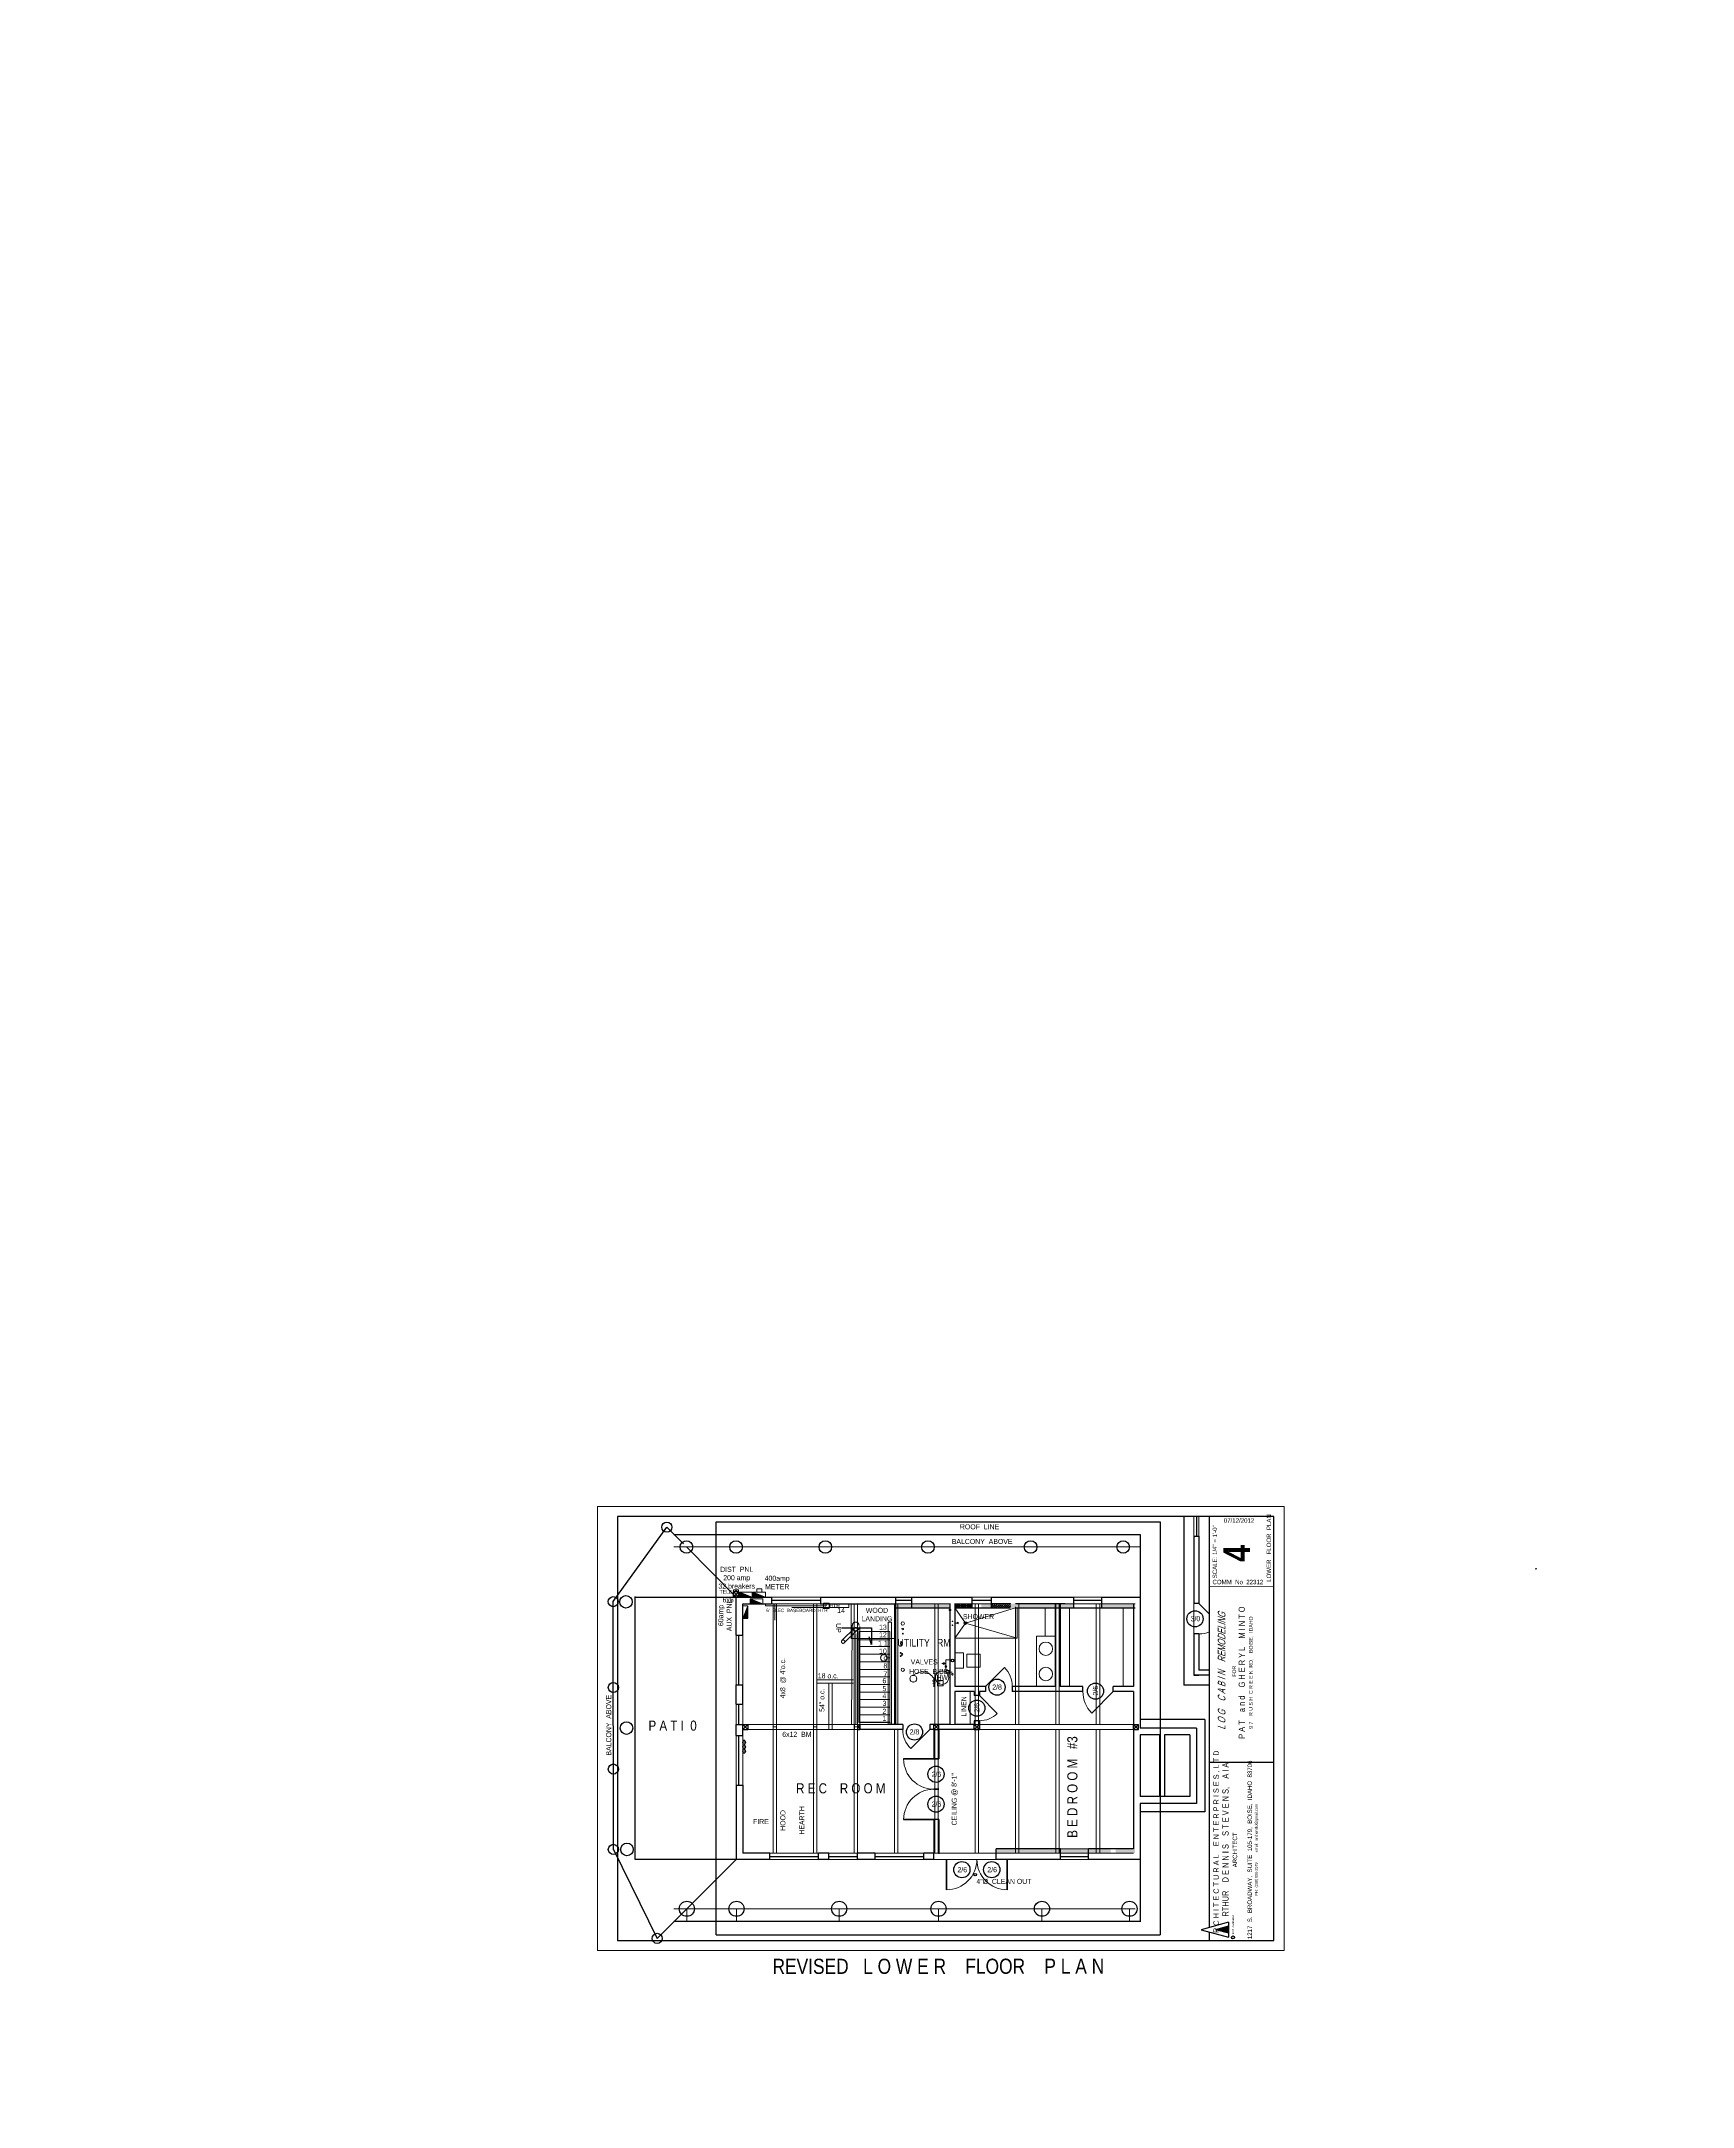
# Paper-space layout '8.5x11' of a CAD drawing. Header units: inches. Extents: x 0 to 8.2, y 0 to 10.2.
# The model-space entities are those that its viewports show. They can reach past a viewport. Long polylines and large blocks are cut down to what shows.
import ezdxf

# ---------------------------------------------------------------- set-up
doc = ezdxf.new("R2010")
doc.units = ezdxf.units.IN
doc.header["$MEASUREMENT"] = 0
for name, pattern in [('DASHDOT2', [0.5, 0.25, -0.125, 0, -0.125]), ('DOT', [0.25, 0, -0.25]), ('HIDDEN', [0.375, 0.25, -0.125])]:
    doc.linetypes.add(name, pattern=pattern)
for name, color, linetype, lineweight in [('CABINETS', 2, 'HIDDEN', 20), ('CONCRETE', 7, 'Continuous', 25), ('DOORS', 7, 'Continuous', 60), ('DRIVEWAY', 7, 'DOT', 30), ('ELEC SYMBOLS', 7, 'Continuous', 20), ('FLOOR BEAMS', 3, 'Continuous', 30), ('FLOOR JOIST', 7, 'Continuous', 20), ('FOUNDATION', 7, 'Continuous', 30), ('GRID', 1, 'Continuous', 9), ('HVAC', 1, 'Continuous', 20), ('PLUMBING', 5, 'Continuous', 20), ('ROOF', 7, 'HIDDEN', 30), ('STAIRS', 7, 'Continuous', 20), ('WALL FRAMING', 7, 'Continuous', 30), ('WALLS', 7, 'Continuous', 30), ('WINDOWS', 5, 'Continuous', 30)]:
    doc.layers.add(name, color=color, linetype=linetype, lineweight=lineweight)
for name, color, linetype in [('LLPLUMBING', 102, 'Continuous'), ('SETBACK', 1, 'DASHDOT2'), ('TEXT', 7, 'Continuous'), ('TEXT80', 15, 'Continuous'), ('TITLE BLOCK', 7, 'Continuous'), ('TITLE_BLOCK', 250, 'Continuous')]:
    doc.layers.add(name, color=color, linetype=linetype)
doc.layers.get('GRID').off()
doc.styles.add('ARCH ENT', font='technical.ttf', dxfattribs={"height": 2})
doc.styles.add('ARCHENT', font='technical.ttf', dxfattribs={"height": 6})
doc.styles.add('EXIST', font='romans.shx', dxfattribs={"width": 0.75, "oblique": 20, "height": 12})
pattern_1 = [(0, (0, 0), (1.25, 1.25), [1.25, -1.25]), (90, (1.25, 0), (-1.25, 1.25), [1.25, -1.25])]

# ---------------------------------------------------------------- blocks, each defined once
blk = doc.blocks.new('A$C4B672F97')
at = {"layer": 'STAIRS', "color": 7, "linetype": 'HIDDEN', "lineweight": 9, "ltscale": 15}
for p, q in [((-3.1, 2.5), (-18, -12.3)), ((-0.3, -0.3), (-15.2, -15.2))]:
    blk.add_line(p, q, dxfattribs=at)
at = {"layer": 'STAIRS', "linetype": 'DASHDOT2', "lineweight": 9, "ltscale": 150}
for centre in [(-1.7, 1.1), (-16.6, -13.7)]:
    blk.add_circle(centre, 2, dxfattribs=at)
at = {"layer": 'STAIRS', "color": 7, "linetype": 'HIDDEN', "lineweight": 9, "ltscale": 15}
for centre, start, end in [((-1.7, 5.6), 0, 180), ((-1.7, 3.1), 180, 0)]:
    blk.add_arc(centre, 4, start, end, dxfattribs=at)

msp = doc.modelspace()

# ---------------------------------------------------------------- hatches: boundary and pattern name
at = {"layer": 'ELEC SYMBOLS', "linetype": 'Continuous', "lineweight": 20, "ltscale": 20}
for points in [[(-74.2, 783.3), (-74.2, 777.4), (-59.2, 777.4)], [(-70.3, 752), (-64.4, 752), (-64.4, 767)], [(-46.8, 769.4), (-61.8, 775.3), (-61.8, 769.4)], [(-58.4, 783.3), (-58.4, 777.4), (-43.4, 777.4)]]:
    msp.add_hatch(color=6, dxfattribs=at).paths.add_polyline_path(points)
at = {"layer": 'TITLE_BLOCK', "linetype": 'Continuous', "ltscale": 0.5}
msp.add_hatch(color=1, dxfattribs=at).paths.add_polyline_path([(506.9, 386.1), (491.3, 381.8), (506.9, 377.6)])
at = {"layer": 'WALLS', "linetype": 'Continuous', "lineweight": 20, "ltscale": 20}
h = msp.add_hatch(dxfattribs=at)
h.set_pattern_fill('ZIGZAG', color=46, scale=10, style=0)
h.set_pattern_definition([(0, (0, -0.5), (1.25, 1.25), [1.25, -1.25]), (90, (1.25, -0.5), (-1.25, 1.25), [1.25, -1.25])])
h.paths.add_polyline_path([(157.7, 769.4), (113.7, 769.4), (113.7, 764.4), (157.7, 764.4)])
h.paths.add_polyline_path([(113.7, 769.4), (111.2, 769.4), (111.2, 764.4), (113.7, 764.4)])
h.paths.add_polyline_path([(161.7, 769.4), (157.7, 769.4), (157.7, 764.4), (161.7, 764.4)])
h.paths.add_polyline_path([(164.2, 769.4), (161.7, 769.4), (161.7, 764.4), (164.2, 764.4)])
h.paths.add_polyline_path([(175.7, 769.4), (164.2, 769.4), (164.2, 764.4), (175.7, 764.4)])
h.paths.add_polyline_path([(257.7, 769.4), (253.7, 769.4), (253.7, 764.4), (257.7, 764.4)])
h.paths.add_polyline_path([(301.7, 769.4), (257.7, 769.4), (257.7, 764.4), (301.7, 764.4)])
h.paths.add_polyline_path([(305.7, 769.4), (301.7, 769.4), (301.7, 764.4), (305.7, 764.4)])
h.paths.add_polyline_path([(322.7, 769.4), (305.7, 769.4), (305.7, 764.4), (322.7, 764.4)])
h = msp.add_hatch(dxfattribs=at)
h.set_pattern_fill('ZIGZAG', color=46, scale=10, style=0)
h.set_pattern_definition([(0, (-42.7396, -0.0141), (1.25, 1.25), [1.25, -1.25]), (90, (-41.4896, -0.0141), (-1.25, 1.25), [1.25, -1.25])])
h.paths.add_polyline_path([(201.9, 764.9), (201.9, 769.9), (181.9, 769.9), (181.9, 764.9)])
h = msp.add_hatch(dxfattribs=at)
h.set_pattern_fill('ZIGZAG', color=46, scale=10, style=0)
h.set_pattern_definition([(0, (-42.7396, -0.5141), (1.25, 1.25), [1.25, -1.25]), (90, (-41.4896, -0.5141), (-1.25, 1.25), [1.25, -1.25])])
h.paths.add_polyline_path([(201.9, 764.4), (201.9, 769.4), (181.9, 769.4), (181.9, 764.4)])
h = msp.add_hatch(dxfattribs=at)
h.set_pattern_fill('ZIGZAG', color=46, scale=10, style=0)
h.set_pattern_definition([(0, (102, -0.5), (1.25, 1.25), [1.25, -1.25]), (90, (103.25, -0.5), (-1.25, 1.25), [1.25, -1.25])])
h.paths.add_polyline_path([(259.7, 769.4), (215.7, 769.4), (215.7, 764.4), (259.7, 764.4)])
h.paths.add_polyline_path([(215.7, 769.4), (213.2, 769.4), (213.2, 764.4), (215.7, 764.4)])
h.paths.add_polyline_path([(263.7, 769.4), (259.7, 769.4), (259.7, 764.4), (263.7, 764.4)])
h.paths.add_polyline_path([(266.2, 769.4), (263.7, 769.4), (263.7, 764.4), (266.2, 764.4)])
h.paths.add_polyline_path([(277.7, 769.4), (266.2, 769.4), (266.2, 764.4), (277.7, 764.4)])
h.paths.add_polyline_path([(359.7, 769.4), (355.7, 769.4), (355.7, 764.4), (359.7, 764.4)])
h.paths.add_polyline_path([(395.7, 764.4), (395.7, 769.4), (359.7, 769.4), (359.7, 764.4)])
h = msp.add_hatch(dxfattribs=at)
h.set_pattern_fill('ZIGZAG', color=46, scale=10, style=0)
h.set_pattern_definition(pattern_1)
h.paths.add_polyline_path([(247.7, 769.9), (224.7, 769.9), (224.7, 764.9), (247.7, 764.9)])
h = msp.add_hatch(dxfattribs=at)
h.set_pattern_fill('ZIGZAG', color=46, scale=10, style=0)
h.set_pattern_definition(pattern_1)
h.paths.add_polyline_path([(253.7, 477.9), (230.7, 477.9), (230.7, 472.9), (253.7, 472.9)])
h.paths.add_polyline_path([(257.7, 477.9), (253.7, 477.9), (253.7, 472.9), (257.7, 472.9)])
h.paths.add_polyline_path([(301.7, 477.9), (257.7, 477.9), (257.7, 472.9), (301.7, 472.9)])
h.paths.add_polyline_path([(305.7, 477.9), (301.7, 477.9), (301.7, 472.9), (305.7, 472.9)])
h.paths.add_polyline_path([(307.2, 477.9), (305.7, 477.9), (305.7, 472.9), (307.2, 472.9)])
h.paths.add_polyline_path([(340.2, 477.9), (307.2, 477.9), (307.2, 472.9), (340.2, 472.9)])
h.paths.add_polyline_path([(349.7, 477.9), (340.2, 477.9), (340.2, 472.9), (349.7, 472.9)])
h.paths.add_polyline_path([(353.7, 477.9), (349.7, 477.9), (349.7, 472.9), (353.7, 472.9)])
h.paths.add_polyline_path([(366.7, 477.9), (353.7, 477.9), (353.7, 472.9), (366.7, 472.9)])
h.paths.add_polyline_path([(395.7, 477.9), (372.7, 477.9), (372.7, 472.9), (395.7, 472.9)])

# ---------------------------------------------------------------- linework, layer by layer
at = {"layer": 'CABINETS', "color": 7, "linetype": 'Continuous', "lineweight": 20, "ltscale": 20}
for p, q in [((288.7, 731.4), (288.7, 764.4)), ((317.7, 670.9), (317.7, 764.4)), ((199.7, 625.9), (199.7, 664.9))]:
    msp.add_line(p, q, dxfattribs=at)
at = {"layer": 'CABINETS', "color": 7, "linetype": 'Continuous', "ltscale": 15}
msp.add_line((381.7, 764.4), (381.7, 670.9), dxfattribs=at)
at = {"layer": 'CONCRETE', "ltscale": 15}
for p, q in [((-198.3, 465.4), (-198.3, 777.9)), ((-198.3, 777.4), (-78.3, 777.4)), ((-78.3, 465.4), (-198.3, 465.4))]:
    msp.add_line(p, q, dxfattribs=at)
at = {"layer": 'DOORS', "ltscale": 15}
msp.add_line((471.7, 769.6), (484.2, 757.1), dxfattribs=at)
at = {"layer": 'DOORS', "linetype": 'Continuous', "ltscale": 15}
for p, q in [((156.7, 584.9), (120.7, 584.9)), ((156.7, 512.9), (120.7, 512.9)), ((171.7, 465.4), (171.7, 429.4)), ((243.7, 465.4), (243.7, 429.4))]:
    msp.add_line(p, q, dxfattribs=at)
at = {"layer": 'DOORS', "lineweight": 9, "ltscale": 15}
msp.add_arc((471.7, 769.6), 36, 270, 290.3616, dxfattribs=at)
at = {"layer": 'DOORS', "linetype": 'Continuous', "lineweight": 5, "ltscale": 15}
for centre, radius, start, end in [((217.8, 670.9), 32, 360, 45.0317), ((369.7, 664.9), 36, 180, 225), ((151.7, 619.9), 32, 180, 225.0317)]:
    msp.add_arc(centre, radius, start, end, dxfattribs=at)
at = {"layer": 'DOORS', "color": 7, "linetype": 'Continuous', "lineweight": 5, "ltscale": 15}
for centre, start, end in [((156.7, 584.9), 180, 270), ((156.7, 512.9), 90, 180), ((171.7, 465.4), 270, 0), ((243.7, 465.4), 180, 270)]:
    msp.add_arc(centre, 36, start, end, dxfattribs=at)
at = {"layer": 'DRIVEWAY', "color": 7, "linetype": 'Continuous', "lineweight": 9, "ltscale": 20}
msp.add_arc((210.7, 660.3), 30, 270, 315, dxfattribs=at)
at = {"layer": 'ELEC SYMBOLS', "color": 6, "linetype": 'Continuous', "lineweight": 20, "ltscale": 20}
for p, q in [((-81.4, 783.4), (-81.4, 785.9)), ((-81.4, 785.9), (-75.4, 785.9)), ((-75.4, 783.4), (-75.4, 785.9)), ((-53.9, 783.3), (-53.9, 787.2)), ((-53.9, 787.2), (-47.9, 787.2)), ((-47.9, 783.3), (-47.9, 787.2)), ((-74.2, 777.4), (-74.2, 783.3)), ((-74.2, 783.3), (-59.2, 783.3)), ((-74.2, 783.3), (-59.2, 777.4)), ((-70.3, 767), (-64.4, 767)), ((-64.4, 767), (-70.3, 752)), ((-64.4, 767), (-64.4, 752)), ((-61.8, 769.4), (-61.8, 775.3)), ((-61.8, 775.3), (-46.8, 775.3)), ((-61.8, 775.3), (-46.8, 769.4)), ((-61.8, 769.4), (-46.8, 769.4)), ((-59.2, 777.4), (-59.2, 783.3)), ((-58.4, 777.4), (-58.4, 783.3)), ((-58.4, 783.3), (-43.4, 783.3)), ((-58.4, 783.3), (-43.4, 777.4)), ((-46.8, 769.4), (-46.8, 775.3)), ((-43.4, 777.4), (-43.4, 783.3)), ((-70.3, 752), (-64.4, 752))]:
    msp.add_line(p, q, dxfattribs=at)
at = {"layer": 'ELEC SYMBOLS', "color": 6, "linetype": 'Continuous', "lineweight": 9, "ltscale": 150}
for p, q in [((93.8, 705), (92.6, 705)), ((97.2, 708.4), (97.2, 709.6)), ((97.2, 700.4), (97.2, 701.6)), ((103.7, 705), (100.6, 705))]:
    msp.add_line(p, q, dxfattribs=at)
at = {"layer": 'ELEC SYMBOLS', "color": 6, "linetype": 'Continuous', "lineweight": 20, "ltscale": 150}
for p, q in [((127.6, 680.3), (128.8, 680.3)), ((132.2, 683.7), (132.2, 684.9)), ((132.2, 675.7), (132.2, 676.9)), ((135.6, 680.3), (136.8, 680.3)), ((156.4, 680.9), (156.4, 670.7)), ((-70, 591.6), (-70, 607.2)), ((-68, 607.2), (-70, 607.2)), ((-68, 591.6), (-70, 591.6)), ((-68, 591.6), (-68, 607.2))]:
    msp.add_line(p, q, dxfattribs=at)
at = {"layer": 'ELEC SYMBOLS', "color": 6, "lineweight": 20, "ltscale": 15}
for centre, radius in [((-78.5, 784.7), 1), ((97.2, 705), 4), ((132.2, 680.3), 4)]:
    msp.add_circle(centre, radius, dxfattribs=at)
at = {"layer": 'ELEC SYMBOLS', "color": 6, "linetype": 'Continuous', "lineweight": 20, "ltscale": 150}
for centre in [(-69, 604.3), (-69, 599.4), (-69, 594.3)]:
    msp.add_circle(centre, 2, dxfattribs=at)
at = {"layer": 'ELEC SYMBOLS', "color": 6, "linetype": 'Continuous', "lineweight": 9, "ltscale": 20}
msp.add_spline([(132.3, 684.8), (143, 688.6), (151.3, 686), (156.4, 680.8)], degree=3, dxfattribs=at)
at = {"layer": 'FLOOR BEAMS', "color": 7, "linetype": 'HIDDEN', "lineweight": 20, "ltscale": 20}
for p, q in [((-34.3, 625.9), (-34.3, 769.9)), ((-30.3, 625.9), (-30.3, 769.9)), ((13.7, 625.9), (13.7, 769.9)), ((17.7, 625.9), (17.7, 769.9)), ((109.7, 625.9), (109.7, 769.9)), ((113.7, 625.9), (113.7, 769.9)), ((157.7, 625.9), (157.7, 769.9)), ((161.7, 625.9), (161.7, 769.9)), ((205.7, 625.9), (205.7, 769.9)), ((209.7, 625.9), (209.7, 769.9)), ((253.7, 625.9), (253.7, 765.7)), ((257.7, 625.9), (257.7, 769.9)), ((301.7, 625.9), (301.7, 769.9)), ((305.7, 625.9), (305.7, 769.9)), ((306.7, 670.9), (306.7, 769.9)), ((349.7, 625.9), (349.7, 769.9)), ((353.7, 625.9), (353.7, 769.9)), ((60.8, 678.9), (17.7, 678.9)), ((60.8, 674.9), (17.7, 674.9)), ((31.7, 619.9), (31.7, 674.9)), ((35.7, 619.9), (35.7, 674.9)), ((65.7, 625.9), (-70.3, 625.9)), ((65.7, 619.9), (-70.3, 619.9)), ((-34.3, 472.9), (-34.3, 619.9)), ((-30.3, 472.9), (-30.3, 619.9)), ((13.7, 472.9), (13.7, 619.9)), ((17.7, 472.9), (17.7, 619.9)), ((61.7, 472.9), (61.7, 619.9)), ((65.7, 472.9), (65.7, 625.9)), ((109.7, 472.9), (109.7, 619.9)), ((113.7, 472.9), (113.7, 619.9)), ((156.7, 625.9), (393.7, 625.9)), ((156.7, 619.9), (399.7, 619.9)), ((157.7, 472.9), (157.7, 619.9)), ((161.7, 472.9), (161.7, 619.9)), ((205.7, 472.9), (205.7, 619.9)), ((209.7, 472.9), (209.7, 619.9)), ((253.7, 472.9), (253.7, 619.3)), ((257.7, 472.9), (257.7, 619.9)), ((301.7, 472.9), (301.7, 619.9)), ((305.7, 472.9), (305.7, 619.9)), ((349.7, 472.9), (349.7, 619.9)), ((353.7, 472.9), (353.7, 619.9)), ((-70.3, 472.9), (-67.8, 472.9))]:
    msp.add_line(p, q, dxfattribs=at)
at = {"layer": 'FLOOR BEAMS', "color": 7, "linetype": 'Continuous', "lineweight": 5, "ltscale": 20}
for p, q in [((-70.3, 619.9), (-64.3, 625.9)), ((-70.3, 625.9), (-64.3, 619.9))]:
    msp.add_line(p, q, dxfattribs=at)
at = {"layer": 'FLOOR BEAMS', "color": 7, "linetype": 'HIDDEN', "lineweight": 30, "ltscale": 20}
msp.add_line((-64.3, 625.9), (-64.3, 619.9), dxfattribs=at)
at = {"layer": 'FLOOR JOIST', "color": 7, "linetype": 'Continuous', "lineweight": 9, "ltscale": 20}
for p, q in [((-34.3, 619.9), (-34.3, 625.9)), ((-34.3, 622.9), (-30.3, 622.9)), ((-30.3, 619.9), (-30.3, 625.9)), ((13.7, 619.9), (13.7, 625.9)), ((13.7, 622.9), (17.7, 622.9)), ((17.7, 619.9), (17.7, 625.9)), ((61.7, 622.9), (65.7, 622.9))]:
    msp.add_line(p, q, dxfattribs=at)
at = {"layer": 'FLOOR JOIST', "ltscale": 15}
msp.add_line((106, 625.9), (68.8, 625.9), dxfattribs=at)
at = {"layer": 'FOUNDATION', "color": 7, "linetype": 'Continuous', "lineweight": 9, "ltscale": 20}
for p, q in [((-32.3, 749.9), (-32.3, 769.9)), ((-12.3, 764.9), (55.7, 764.9)), ((55.7, 764.9), (55.7, 769.9))]:
    msp.add_line(p, q, dxfattribs=at)
at = {"layer": 'FOUNDATION', "color": 8, "ltscale": 15}
for p, q in [((468.7, 621.6), (401.7, 621.6)), ((468.7, 621.6), (468.7, 532.1)), ((460.7, 613.6), (430.7, 613.6)), ((460.7, 613.6), (460.7, 540.1)), ((460.7, 540.1), (401.7, 540.1)), ((468.7, 532.1), (401.7, 532.1))]:
    msp.add_line(p, q, dxfattribs=at)
at = {"layer": 'HVAC', "lineweight": 20, "ltscale": 15}
for p, q in [((-43.3, 769.9), (-43.3, 766.9)), ((-43.3, 766.9), (28.7, 766.9)), ((25.4, 770), (25.4, 763.8)), ((32.1, 770), (25.4, 770)), ((25.4, 763.8), (32.1, 763.8)), ((28.7, 769.9), (28.7, 766.9)), ((32.1, 763.8), (32.1, 770)), ((160.8, 678.1), (160.8, 671.8)), ((167.5, 678.1), (160.8, 678.1)), ((160.8, 671.8), (167.5, 671.8)), ((167.5, 671.8), (167.5, 678.1))]:
    msp.add_line(p, q, dxfattribs=at)
at = {"layer": 'LLPLUMBING', "color": 3, "linetype": 'Continuous', "lineweight": 9, "ltscale": 20}
for p, q in [((194.1, 746.4), (181.7, 764.4)), ((194.1, 746.4), (253.7, 764.4)), ((181.7, 728.4), (194.1, 746.4)), ((194.1, 746.4), (255.7, 728.4))]:
    msp.add_line(p, q, dxfattribs=at)
at = {"layer": 'LLPLUMBING', "color": 3, "linetype": 'Continuous', "lineweight": 20, "ltscale": 20}
for p, q in [((255.7, 728.4), (255.7, 764.4)), ((278.7, 730.9), (300.7, 730.9)), ((278.7, 670.9), (278.7, 730.9))]:
    msp.add_line(p, q, dxfattribs=at)
at = {"layer": 'LLPLUMBING', "lineweight": 20, "ltscale": 15}
msp.add_line((181.7, 728.4), (255.7, 728.4), dxfattribs=at)
at = {"layer": 'PLUMBING', "color": 3, "linetype": 'Continuous', "lineweight": 20, "ltscale": 20}
for p, q in [((183.7, 746.4), (181.7, 746.4)), ((185.5, 747.4), (183.7, 746.4)), ((185.5, 745.4), (183.7, 746.4)), ((185.5, 747.4), (185.5, 745.4)), ((166.1, 698.2), (167.5, 698.2)), ((169.2, 699), (167.8, 697.6)), ((169.2, 697.6), (167.8, 699)), ((169.5, 698.2), (170.9, 698.2)), ((171.6, 694), (170.2, 695.4)), ((171.6, 695.3), (170.2, 694)), ((170.9, 702.9), (170.9, 698.1)), ((170.9, 702.9), (175.7, 702.9)), ((170.9, 698.2), (170.9, 695.6)), ((170.9, 693.7), (170.9, 689.9)), ((170.9, 693.7), (170.9, 693.4)), ((170.9, 689.9), (175.7, 689.9)), ((178.3, 688.2), (173.5, 688.2)), ((174.3, 685.8), (174.3, 690.6))]:
    msp.add_line(p, q, dxfattribs=at)
at = {"layer": 'PLUMBING', "color": 3, "linetype": 'Continuous', "lineweight": 20, "ltscale": 15}
for p, q in [((191.7, 710.9), (181.7, 710.9)), ((191.7, 692.9), (181.7, 692.9)), ((191.7, 710.9), (191.7, 692.9)), ((195.7, 694.2), (195.7, 709.6)), ((195.7, 709.6), (211.7, 709.6)), ((195.7, 694.2), (211.7, 694.2)), ((211.7, 694.2), (211.7, 709.6))]:
    msp.add_line(p, q, dxfattribs=at)
at = {"layer": 'PLUMBING', "color": 128, "linetype": 'HIDDEN', "lineweight": 20, "ltscale": 25}
for centre, radius in [((175.8, 762.1), 1), ((175.8, 759.4), 0.375), ((175.8, 724.9), 0.375)]:
    msp.add_circle(centre, radius, dxfattribs=at)
at = {"layer": 'PLUMBING', "color": 3, "lineweight": 20, "ltscale": 15}
for centre, radius in [((119.7, 745.9), 2), ((119.7, 739.4), 1), ((117.8, 722.4), 1), ((117.8, 724.2), 0.5), ((117.8, 720.5), 0.5), ((119.7, 733.8), 0.5), ((117.2, 710.9), 0.5), ((117.2, 707.2), 0.5), ((119.7, 690.9), 2), ((118.8, 709.1), 1), ((168.5, 698.3), 1), ((170.9, 694.7), 1), ((178.6, 685.5), 1)]:
    msp.add_circle(centre, radius, dxfattribs=at)
at = {"layer": 'PLUMBING', "color": 3, "linetype": 'HIDDEN', "lineweight": 20, "ltscale": 25}
for centre in [(178.6, 748.5), (178.6, 743.8)]:
    msp.add_circle(centre, 0.375, dxfattribs=at)
at = {"layer": 'PLUMBING', "color": 3, "linetype": 'Continuous', "lineweight": 30, "ltscale": 15}
for centre in [(194.1, 746.4), (178.7, 701.9), (205.7, 447.4)]:
    msp.add_circle(centre, 1.5, dxfattribs=at)
at = {"layer": 'PLUMBING', "color": 3, "linetype": 'Continuous', "lineweight": 20, "ltscale": 15}
for centre in [(289.7, 715.9), (166.4, 681.6), (289.7, 685.9)]:
    msp.add_circle(centre, 8, dxfattribs=at)
at = {"layer": 'ROOF', "linetype": 'HIDDEN', "ltscale": 50}
for p, q in [((-102.3, 375.9), (-102.3, 866.9)), ((-102.3, 866.9), (425.7, 866.9)), ((425.7, 866.9), (425.7, 375.9)), ((-102.3, 375.9), (425.7, 375.9))]:
    msp.add_line(p, q, dxfattribs=at)
at = {"layer": 'ROOF', "ltscale": 50}
for p in [(453.7, 873), (484.2, 672.6)]:
    msp.add_line(p, (453.7, 672.6), dxfattribs=at)
at = {"layer": 'ROOF', "color": 8, "ltscale": 50}
for p, q in [((478.7, 631.6), (401.7, 631.6)), ((478.7, 522.1), (401.7, 522.1))]:
    msp.add_line(p, q, dxfattribs=at)
at = {"layer": 'ROOF', "color": 8, "linetype": 'HIDDEN', "ltscale": 50}
msp.add_line((478.7, 631.6), (478.7, 522.1), dxfattribs=at)
at = {"layer": 'SETBACK'}
msp.add_line((873.3, 811), (871.3, 810.5), dxfattribs=at)
at = {"layer": 'STAIRS', "linetype": 'Continuous', "lineweight": 20, "ltscale": 15}
for p, q in [((58.3, 769.9), (58.2, 727.9)), ((58.7, 625.9), (59.7, 743.6)), ((68.7, 625.9), (68.5, 742.3)), ((111.2, 727.9), (58.2, 727.9)), ((63.7, 625.9), (63.7, 733.9)), ((104.1, 726.4), (65.4, 726.4)), ((67.6, 628.4), (67.6, 736.4)), ((104.1, 628.4), (104.1, 736.4))]:
    msp.add_line(p, q, dxfattribs=at)
at = {"layer": 'STAIRS', "color": 7, "linetype": 'Continuous', "lineweight": 9, "ltscale": 20}
msp.add_line((102.3, 747.6), (106.3, 747.6), dxfattribs=at)
at = {"layer": 'STAIRS', "lineweight": 20, "ltscale": 15}
for p, q in [((104.1, 736.4), (67.6, 736.4)), ((104.1, 718.4), (67.6, 718.4)), ((104.1, 709.4), (67.6, 709.4)), ((104.1, 700.4), (67.6, 700.4)), ((104.1, 691.4), (67.6, 691.4)), ((104.1, 682.4), (67.6, 682.4)), ((104.1, 673.4), (67.6, 673.4)), ((104.1, 664.4), (67.6, 664.4)), ((104.1, 655.4), (67.6, 655.4)), ((104.1, 646.4), (67.6, 646.4)), ((104.1, 637.4), (67.6, 637.4))]:
    msp.add_line(p, q, dxfattribs=at)
at = {"layer": 'STAIRS', "linetype": 'Continuous', "lineweight": 30, "ltscale": 15}
msp.add_line((104.1, 628.4), (104.1, 625.9), dxfattribs=at)
at = {"layer": 'TEXT', "linetype": 'Continuous', "ltscale": 15}
for p, q in [((47, 740.8), (82.6, 740.8)), ((82.6, 740.7), (82.6, 721)), ((82.6, 720.7), (79.7, 730.2))]:
    msp.add_line(p, q, dxfattribs=at)
for centre in [(467, 751.5), (231.7, 670.2), (348.7, 665.5), (207.7, 645.3), (133.6, 616.9), (159.2, 566.7), (159.2, 531.1), (189.9, 453.3), (225.4, 453.3)]:
    msp.add_circle(centre, 9.63, dxfattribs=at)
at = {"layer": 'TITLE BLOCK', "color": 7, "linetype": 'Continuous', "lineweight": 0, "ltscale": 0.5}
for p, q in [((572.8, 885), (-243.2, 885)), ((-243.2, 885), (-243.2, 357)), ((572.8, 885), (572.8, 357)), ((-243.2, 357), (572.8, 357))]:
    msp.add_line(p, q, dxfattribs=at)
at = {"layer": 'TITLE BLOCK', "color": 7, "linetype": 'Continuous', "lineweight": 30, "ltscale": 0.5}
for p, q in [((-219.2, 873), (-219.2, 369)), ((560.8, 873), (-219.2, 873)), ((484.2, 384.5), (484.2, 873)), ((560.8, 369), (560.8, 873)), ((484.8, 581), (560.8, 581)), ((-219.2, 369), (560.8, 369)), ((506.9, 390.7), (474.4, 381.8)), ((484.2, 369), (484.2, 379.2)), ((506.9, 386), (491.3, 381.8)), ((506.9, 386), (491.3, 381.8)), ((506.9, 377.6), (491.3, 381.8)), ((506.9, 377.6), (491.3, 381.8)), ((506.9, 390.7), (506.9, 373)), ((506.9, 390.6), (506.9, 373))]:
    msp.add_line(p, q, dxfattribs=at)
at = {"layer": 'TITLE BLOCK', "color": 7, "linetype": 'Continuous', "lineweight": 30, "ltscale": 0.0625}
msp.add_line((474.4, 381.8), (506.9, 373), dxfattribs=at)
at = {"layer": 'TITLE BLOCK', "color": 7, "linetype": 'Continuous', "lineweight": 30, "ltscale": 0.5, "const_width": 0.791}
msp.add_lwpolyline([(484.8, 790), (560.8, 790)], dxfattribs=at)
at = {"layer": 'TITLE BLOCK', "color": 7, "linetype": 'Continuous'}
msp.add_circle((512.1, 372.7), 1.75, dxfattribs=at)
at = {"layer": 'WALL FRAMING', "linetype": 'HIDDEN', "ltscale": 50}
for p, q in [((-224.4, 771.9), (-160.8, 860.4)), ((-141, 840.6), (-160.8, 860.4)), ((-152.3, 851.9), (401.7, 851.9)), ((401.7, 851.9), (401.7, 777.4)), ((-224.3, 476.9), (-224.4, 771.9)), ((-224.3, 477.4), (-172.1, 371.6)), ((401.7, 465), (401.7, 391.4)), ((-152.3, 391.4), (-172.1, 371.6)), ((401.7, 391.8), (-152.3, 391.8))]:
    msp.add_line(p, q, dxfattribs=at)
at = {"layer": 'WALL FRAMING', "lineweight": 9, "ltscale": 15}
for p, q in [((465.7, 873), (465.7, 849.7)), ((471.7, 873), (471.7, 849.7)), ((-36.3, 777.4), (21.7, 777.4)), ((-36.3, 769.4), (21.7, 769.4)), ((201.7, 777.4), (224.7, 777.4)), ((201.7, 769.4), (224.7, 769.4)), ((322.7, 777.4), (355.7, 777.4)), ((322.7, 769.4), (355.7, 769.4)), ((465.7, 769.6), (465.7, 733.6)), ((19.7, 472.9), (-38.3, 472.9)), ((65.7, 472.9), (31.7, 472.9)), ((144.7, 472.9), (86.7, 472.9)), ((230.7, 472.9), (156.7, 472.9)), ((307.2, 472.9), (230.7, 472.9)), ((340.2, 477.9), (307.2, 477.9)), ((340.2, 472.9), (307.2, 472.9)), ((393.7, 472.9), (340.2, 472.9)), ((19.7, 465.4), (-38.3, 465.4)), ((65.7, 465.4), (31.7, 465.4)), ((144.7, 465.4), (86.7, 465.4)), ((230.7, 465.4), (156.7, 465.4)), ((340.2, 465.4), (307.2, 465.4))]:
    msp.add_line(p, q, dxfattribs=at)
at = {"layer": 'WALL FRAMING', "color": 1, "linetype": 'Continuous', "lineweight": 9, "ltscale": 15}
for p, q in [((401.7, 836.9), (-152.3, 836.9)), ((395.7, 406.8), (-152.3, 406.8))]:
    msp.add_line(p, q, dxfattribs=at)
at = {"layer": 'WALL FRAMING', "linetype": 'HIDDEN', "lineweight": 9, "ltscale": 50}
msp.add_line((-78.3, 777.4), (-137.4, 836.9), dxfattribs=at)
at = {"layer": 'WALL FRAMING', "ltscale": 15}
for p, q in [((465.7, 849.7), (471.7, 849.7)), ((465.7, 849.7), (465.7, 769.6)), ((471.7, 849.7), (471.7, 769.7)), ((-81.4, 777.4), (-81.4, 783.4)), ((-75.4, 783.4), (-81.4, 783.4)), ((-81.4, 777.4), (-81.4, 783.4)), ((-75.4, 777.4), (-81.4, 777.4)), ((-78.3, 731.9), (-78.3, 777.4)), ((-78.3, 777.4), (-36.3, 777.4)), ((-75.4, 777.4), (-75.4, 783.4)), ((-70.3, 769.4), (-36.3, 769.4)), ((-70.3, 731.9), (-70.3, 769.4)), ((-36.3, 777.4), (-36.3, 769.9)), ((21.7, 777.4), (21.7, 769.9)), ((21.7, 777.4), (201.7, 777.4)), ((21.7, 769.4), (111.2, 769.4)), ((111.2, 777.5), (111.2, 770)), ((111.2, 769.9), (111.2, 731.4)), ((111.2, 764.4), (175.7, 764.4)), ((130.2, 777.5), (130.2, 765)), ((175.7, 769.9), (175.7, 625.9)), ((181.7, 769.9), (181.7, 670.9)), ((181.7, 764.4), (247.7, 764.4)), ((201.7, 777.4), (201.7, 764.9)), ((224.7, 777.4), (224.7, 764.9)), ((224.7, 777.4), (322.7, 777.4)), ((224.7, 769.9), (247.7, 769.9)), ((253.7, 769.9), (312.7, 769.9)), ((253.7, 764.4), (395.7, 764.4)), ((300.7, 769.9), (300.7, 670.9)), ((306.7, 769.9), (306.7, 670.9)), ((322.7, 777.4), (322.7, 764.9)), ((355.7, 777.4), (355.7, 764.9)), ((355.7, 777.4), (401.7, 777.4)), ((393.7, 769.9), (393.7, 670.9)), ((401.7, 777.4), (401.7, 621.6)), ((471.6, 769.7), (465.6, 769.6)), ((-78.3, 731.9), (-70.3, 731.9)), ((111.2, 731.4), (111.2, 625.9)), ((471.7, 733.7), (465.7, 733.6)), ((465.7, 733.6), (465.7, 684.6)), ((471.7, 733.7), (471.7, 690.6)), ((217.8, 670.9), (240.4, 693.5)), ((484.2, 690.6), (471.7, 690.6)), ((-78.3, 649.9), (-78.3, 672.9)), ((-78.3, 672.9), (-70.3, 672.9)), ((-70.3, 649.9), (-70.3, 672.9)), ((217.8, 670.9), (181.7, 670.9)), ((181.7, 664.9), (181.7, 625.9)), ((204.7, 664.9), (181.7, 664.9)), ((204.7, 664.9), (204.7, 660.3)), ((210.7, 664.9), (210.7, 660.3)), ((217.8, 664.9), (210.7, 664.9)), ((217.8, 670.9), (217.8, 664.9)), ((249.8, 670.9), (249.8, 664.9)), ((300.7, 670.9), (249.8, 670.9)), ((333.7, 664.9), (249.8, 664.9)), ((333.7, 670.9), (306.7, 670.9)), ((333.7, 664.9), (333.7, 670.9)), ((344.2, 639.4), (369.7, 664.9)), ((393.7, 670.9), (369.7, 670.9)), ((369.7, 664.9), (369.7, 670.9)), ((393.7, 664.9), (369.7, 664.9)), ((393.7, 664.9), (393.7, 477.9)), ((484.2, 684.6), (465.7, 684.6)), ((465.7, 684.6), (471.7, 684.6)), ((-78.3, 649.9), (-70.3, 649.9)), ((210.7, 660.3), (204.7, 660.3)), ((231.9, 639.1), (210.7, 660.3)), ((-78.3, 612.9), (-78.3, 625.9)), ((-78.3, 625.9), (-70.3, 625.9)), ((-70.3, 612.9), (-70.3, 625.9)), ((61.7, 625.9), (61.7, 619.9)), ((65.7, 625.9), (65.7, 619.9)), ((104.1, 628.4), (67.6, 628.4)), ((68.8, 625.9), (68.8, 619.9)), ((119.7, 619.9), (68.8, 619.9)), ((111.2, 625.9), (106, 625.9)), ((119.7, 625.9), (111.2, 625.9)), ((119.7, 625.9), (119.7, 619.9)), ((151.7, 619.9), (129.1, 597.3)), ((151.7, 625.9), (151.7, 619.9)), ((175.7, 625.9), (151.7, 625.9)), ((156.7, 619.9), (151.7, 619.9)), ((210.7, 619.9), (162.7, 619.9)), ((204.7, 625.9), (181.7, 625.9)), ((210.7, 630.3), (204.7, 630.3)), ((204.7, 630.3), (204.7, 625.9)), ((210.7, 630.3), (210.7, 620)), ((-78.3, 612.9), (-70.3, 612.9)), ((401.7, 613.6), (401.7, 540.1)), ((424.7, 613.6), (401.7, 613.6)), ((424.7, 613.6), (424.7, 540.1)), ((430.7, 613.6), (430.7, 540.1)), ((-78.3, 553.9), (-70.3, 553.9)), ((-70.3, 553.9), (-70.3, 472.9)), ((401.7, 532.1), (401.7, 465.4)), ((-38.3, 472.9), (-70.3, 472.9)), ((-38.3, 465.4), (-38.3, 472.9)), ((19.7, 465.4), (19.7, 472.9)), ((31.7, 472.9), (19.7, 472.9)), ((31.7, 465.4), (31.7, 472.9)), ((65.7, 465.4), (65.7, 472.9)), ((86.7, 472.9), (65.7, 472.9)), ((86.7, 465.4), (86.7, 472.9)), ((156.7, 472.9), (144.7, 472.9)), ((144.7, 465.4), (144.7, 472.9)), ((156.7, 465.4), (156.7, 472.9)), ((307.2, 477.9), (230.7, 477.9)), ((230.7, 465.4), (230.7, 477.9)), ((307.2, 465.4), (307.2, 477.9)), ((340.2, 465.4), (340.2, 477.9)), ((393.7, 477.9), (340.2, 477.9)), ((-38.3, 465.4), (-78.2, 465.4)), ((31.7, 465.4), (19.7, 465.4)), ((86.7, 465.4), (65.7, 465.4)), ((156.7, 465.4), (144.7, 465.4)), ((307.2, 465.4), (230.7, 465.4)), ((401.7, 465.4), (340.2, 465.4))]:
    msp.add_line(p, q, dxfattribs=at)
at = {"layer": 'WALL FRAMING', "lineweight": 20, "ltscale": 15}
for p, q in [((111.2, 769.4), (175.7, 769.4)), ((181.7, 769.4), (201.7, 769.4)), ((224.7, 769.4), (247.7, 769.4)), ((253.7, 769.4), (322.7, 769.4)), ((355.7, 769.4), (395.7, 769.4))]:
    msp.add_line(p, q, dxfattribs=at)
at = {"layer": 'WALL FRAMING', "color": 1, "linetype": 'HIDDEN', "lineweight": 30, "ltscale": 15}
for p, q in [((156.7, 619.9), (156.7, 625.9)), ((162.7, 619.9), (162.7, 625.9)), ((204.7, 619.9), (204.7, 625.9)), ((210.7, 619.9), (210.7, 625.9)), ((393.7, 619.9), (393.7, 625.9)), ((399.7, 619.9), (399.7, 625.9))]:
    msp.add_line(p, q, dxfattribs=at)
at = {"layer": 'WALL FRAMING', "color": 1, "linetype": 'HIDDEN', "lineweight": 9, "ltscale": 20}
for p, q in [((156.7, 625.9), (162.7, 619.9)), ((156.7, 619.9), (162.7, 625.9)), ((204.7, 625.9), (210.7, 619.9)), ((204.7, 619.9), (210.7, 625.9)), ((393.7, 625.9), (399.7, 619.9)), ((393.7, 619.9), (399.7, 625.9))]:
    msp.add_line(p, q, dxfattribs=at)
at = {"layer": 'WALL FRAMING', "color": 1, "linetype": 'HIDDEN', "lineweight": 30, "ltscale": 20}
for p, q in [((156.7, 625.9), (162.7, 625.9)), ((156.7, 619.9), (162.7, 619.9)), ((204.7, 625.9), (210.7, 625.9)), ((204.7, 619.9), (210.7, 619.9)), ((393.7, 625.9), (399.7, 625.9)), ((393.7, 619.9), (399.7, 619.9))]:
    msp.add_line(p, q, dxfattribs=at)
at = {"layer": 'WALL FRAMING', "linetype": 'Continuous', "ltscale": 15}
msp.add_line((-78.3, 553.9), (-78.2, 465.4), dxfattribs=at)
at = {"layer": 'WALL FRAMING', "color": 1, "linetype": 'Continuous', "lineweight": 9, "ltscale": 50}
msp.add_line((-78.3, 465.4), (-158.3, 385.4), dxfattribs=at)
at = {"layer": 'WALL FRAMING', "color": 1, "lineweight": 9, "ltscale": 15}
for p, q in [((-136.9, 406.8), (-136.9, 391.8)), ((-77.9, 406.8), (-77.9, 391.4)), ((44.1, 406.8), (44.1, 391.8)), ((162.1, 406.8), (162.1, 391.8)), ((285.1, 406.8), (285.1, 391.8)), ((389.1, 406.8), (389.1, 391.8))]:
    msp.add_line(p, q, dxfattribs=at)
at = {"layer": 'WALL FRAMING', "ltscale": 15}
for centre, radius in [((-160.8, 860.4), 6), ((-137.4, 836.9), 7.5), ((-78.4, 836.9), 7.5), ((27.6, 836.9), 7.5), ((149.6, 836.9), 7.5), ((271.6, 836.9), 7.5), ((381.6, 836.9), 7.5), ((-224.4, 771.9), 6), ((-209.3, 771.7), 7.5), ((-224.3, 669.9), 6), ((-208.7, 621.6), 7.5), ((-224.3, 572.9), 6), ((-224.3, 477.4), 6), ((-208.1, 477.3), 7.5), ((-136.9, 406.8), 9), ((-77.9, 406.8), 9), ((44.1, 406.8), 9), ((162.1, 406.8), 9), ((285.1, 406.8), 9), ((389.1, 406.8), 9), ((-172.1, 371.6), 6)]:
    msp.add_circle(centre, radius, dxfattribs=at)
at = {"layer": 'WALLS', "linetype": 'Continuous', "lineweight": 9, "ltscale": 15}
for p, q in [((-81.4, 783.4), (-75.4, 777.4)), ((-81.4, 777.4), (-75.4, 783.4)), ((111.2, 769.9), (111.2, 769.9)), ((-78.3, 649.9), (-78.3, 625.9)), ((-70.3, 649.9), (-70.3, 625.9))]:
    msp.add_line(p, q, dxfattribs=at)
at = {"layer": 'WALLS', "linetype": 'HIDDEN', "lineweight": 9, "ltscale": 20}
for p, q in [((61.7, 625.9), (61.7, 769.9)), ((65.7, 625.9), (65.7, 769.9)), ((102.3, 625.9), (102.3, 747.6)), ((106.3, 625.9), (106.3, 747.6))]:
    msp.add_line(p, q, dxfattribs=at)
at = {"layer": 'WALLS', "lineweight": 9, "ltscale": 15}
for p, q in [((-78.3, 731.9), (-78.3, 672.9)), ((-70.3, 731.9), (-70.3, 672.9)), ((65.7, 625.9), (68.8, 619.9)), ((68.8, 625.9), (65.7, 619.9)), ((-78.3, 612.9), (-78.3, 553.9)), ((-70.3, 612.9), (-70.3, 553.9))]:
    msp.add_line(p, q, dxfattribs=at)
at = {"layer": 'WALLS', "color": 7, "linetype": 'Continuous', "ltscale": 15}
msp.add_line((111.2, 734.9), (111.2, 734.9), dxfattribs=at)
at = {"layer": 'WALLS', "ltscale": 15}
for p, q in [((-70.3, 625.9), (-64.3, 625.9)), ((-70.3, 619.9), (-64.3, 619.9)), ((65.7, 625.9), (68.8, 625.9)), ((65.7, 619.9), (68.8, 619.9))]:
    msp.add_line(p, q, dxfattribs=at)
at = {"layer": 'WALLS', "linetype": 'Continuous', "ltscale": 15}
for p, q in [((156.7, 619.9), (156.7, 584.9)), ((162.7, 619.9), (162.7, 584.9)), ((156.7, 584.9), (162.7, 584.9)), ((162.7, 584.9), (156.7, 584.9)), ((156.7, 548.9), (162.7, 548.9)), ((162.7, 548.9), (156.7, 548.9)), ((156.7, 512.9), (156.7, 472.9)), ((162.7, 512.9), (156.7, 512.9)), ((162.7, 512.9), (162.7, 471.9))]:
    msp.add_line(p, q, dxfattribs=at)
at = {"layer": 'WINDOWS', "ltscale": 15}
for p, q in [((468.7, 873), (468.7, 849.7)), ((-36.3, 773.6), (21.7, 773.6)), ((111.3, 773.7), (130.2, 773.7)), ((201.7, 773.6), (224.7, 773.6)), ((322.7, 773.6), (355.7, 773.6)), ((-75.3, 672.9), (-75.3, 731.9)), ((-75.3, 625.9), (-75.3, 649.9)), ((-75.3, 553.9), (-75.3, 612.9)), ((-38.3, 469.1), (19.7, 469.1)), ((31.7, 469.1), (65.7, 469.1)), ((86.7, 469.1), (144.7, 469.1)), ((307.2, 469.1), (340.2, 469.1))]:
    msp.add_line(p, q, dxfattribs=at)

# ---------------------------------------------------------------- block references
at = {"layer": 'PLUMBING', "color": 7, "linetype": 'Continuous', "lineweight": 20, "ltscale": 20}
msp.add_blockref('A$C4B672F97', (65.4, 738), dxfattribs=at)

# ---------------------------------------------------------------- texts
at = {"layer": 'TEXT80', "attachment_point": 5, "style": 'ARCHENT'}
for s, insert, char_height, width, rotation in [('{\\C7;ROOF  LINE}', (210.9, 860.9), 6, 360.062, 0.0328), ('{\\C7;BALCONY  ABOVE}', (214, 843.4), 6, 360.062, 0.0328), ('{\\C6;TELE}', (-90.4, 783.6), 4.5, 270.047, 0.0328), ('{\\C7;6x6}', (-87.9, 774), 6, 360.062, 0.0328), ('{\\C7;T}', (28.2, 767.4), 4.5, 270.047, 0.0328), ('{\\C7;HTR}', (38.8, 767.2), 4.5, 270.047, 0.0328), ('{\\C7;14}', (46.4, 761.4), 6, 360.062, 0.0328), ('{\\C7;WOOD\\PLANDING}', (89, 756.5), 6, 360.062, 0.0328), ('{\\C7;UP}', (43.3, 740.7), 6, 360.062, 270.0328), ('{\\C7;13}', (96.1, 741.5), 6, 360.062, 0.0328), ('{\\C7;SHOWER}', (209.7, 754.1), 6, 360.062, 0.0328), ('{\\C7;3/0}', (467.5, 751.5), 6, 360.062, 0.0328), ('{\\C7;1 1}', (96.1, 722.5), 6, 360.062, 0.0328), ('{\\C7;12}', (96.1, 732.5), 6, 360.062, 0.0328), ('{\\C7;10}', (96.1, 713.1), 6, 360.062, 0.0328), ('{\\C7;UTILITY   RM}', (144.9, 723), 9, 360.062, 0.0328), ('{\\C7;9}', (99, 703.7), 6, 360.062, 0.0328), ('{\\C7;8}', (99, 695.6), 6, 360.062, 0.0328), ('{\\C7;7}', (99, 685.8), 6, 360.062, 0.0328), ('{\\C7;54" o.c.}', (23.6, 654.7), 6, 360.062, 90.0328), ('{\\C7;18 o.c.}', (31, 683.7), 6, 360.062, 0.0328), ('{\\C7;6}', (97.8, 677.9), 6, 360.062, 0.0328), ('{\\C7;5}', (97.8, 668.5), 6, 360.062, 0.0328), ('{\\C7;T}', (163.7, 675.5), 4.5, 270.047, 0.0328), ('{\\C7;2/8}', (231.7, 670.3), 6, 360.062, 359.9672), ('{\\C7;2/6}', (348.8, 666), 6, 360.062, 90.0328), ('{\\C7;4}', (97.8, 659.9), 6, 360.062, 0.0328), ('{\\C7;3}', (97.8, 651), 6, 360.062, 0.0328), ('{\\C7;2}', (97.8, 641.5), 6, 360.062, 0.0328), ('{\\C7;LINEN}', (192.2, 647.3), 6, 360.062, 90.0328), ('{\\C7;2/6}', (207.8, 645.7), 6, 360.062, 90.0328), ('{\\C7;P A T I  0}', (-153.9, 624.4), 12, 360.062, 0.0328), ('{\\C7;1}', (97.8, 633), 6, 360.062, 0.0328), ('{\\C7;2/8}', (133.6, 617), 6, 360.062, 359.9672), ('{\\C7;B E D R O O M   #3}', (321.3, 551.5), 12, 360.062, 90.0328), ('{\\C7;2/6}', (159.7, 566.6), 6, 360.062, 0.0328), ('{\\C7;2/6}', (159.7, 566.6), 6, 360.062, 359.9672), ('{\\C7;R E C    R O O M}', (46, 549.9), 12, 360.062, 0.0328), ('{\\C7;HOOD}', (-22.8, 511.8), 6, 360.062, 89.9672), ('{\\C7;HEARTH}', (-0.3, 511.8), 6, 360.062, 89.9672), ('{\\C7;2/6}', (159.7, 531.2), 6, 360.062, 0.0328), ('{\\C7;FIRE}', (-48.9, 510.4), 6, 360.062, 359.9672), ('{\\C7;2/6}', (190.4, 453.2), 6, 360.062, 359.9672), ('{\\C7;2/6}', (225.9, 453.2), 6, 360.062, 359.9672), ('{\\C7;  REVISED   L O W E R    FLOOR    P L A N}', (156.2, 338.3), 18, 443.863, 0.0328)]:
    msp.add_mtext(s, dxfattribs=dict(at, insert=insert, char_height=char_height, width=width, rotation=rotation))
at = {"layer": 'TEXT80', "color": 3, "char_height": 6, "width": 360.062, "attachment_point": 5, "style": 'ARCHENT'}
for s, insert, rotation in [('{\\C7;DIST  PNL\\P200 amp\\P32 breakers}', (-77.7, 800.3), 0.0328), ('{\\C7;400amp\\PMETER}', (-29.6, 794.7), 0.0328), ('{\\C7;60amp\\PAUX  PNL}', (-91.6, 755.5), 90.0328), ("{\\C7;4x8  @ 4'o.c.}", (-22.5, 680.9), 90.0328), ('{\\C7;HOSE  BIBB}', (150.5, 688.9), 0.0328), ('{\\C7;VALVES}', (145.1, 700.2), 0.0328), ('{\\C7;HW}', (166.5, 681.9), 0.0328), ('{\\C7;BALCONY  ABOVE}', (-229.8, 625), 90.0328), ('{\\C7;6x12  BM}', (-6.2, 614.1), 0.0328), ('{\\C7;CEILING @ 8\'-1"}', (181.4, 537), 90.0328), ('{\\C7;4"%%C  CLEAN OUT}', (239.9, 439.2), 0.0328)]:
    msp.add_mtext(s, dxfattribs=dict(at, insert=insert, rotation=rotation))
at = {"layer": 'TEXT80', "color": 1, "insert": (-6.1, 761.4), "char_height": 4, "width": 360.062, "attachment_point": 5, "rotation": 359.9672, "style": 'ARCHENT'}
msp.add_mtext("{\\C7;6'  ELEC  BASEBOARD  HTR}", dxfattribs=at)
at = {"layer": 'TEXT80', "color": 6, "insert": (155.7, 676.5), "char_height": 5, "width": 360.062, "attachment_point": 5, "rotation": 0.0328, "style": 'ARCHENT'}
msp.add_mtext('{\\C7; }S', dxfattribs=at)
at = {"layer": 'TITLE BLOCK', "color": 7, "linetype": 'Continuous', "lineweight": 30, "ltscale": 0.5, "char_height": 5.276, "attachment_point": 5, "style": 'ARCH ENT'}
for s, insert in [('\\A1;07/12/2012', (519.3, 868.3)), ('COMM  No  22312', (517.9, 795.2))]:
    msp.add_mtext(s, dxfattribs=dict(at, insert=insert))
at = {"layer": 'TITLE BLOCK', "color": 7, "linetype": 'Continuous', "lineweight": 30, "ltscale": 0.5, "rotation": 90, "style": 'ARCH ENT'}
for s, insert, char_height, attachment_point in [('LOWER   FLOOR  PLAN', (554.8, 835.7), 5.276, 5), ('SCALE: 1/4" = 1\'-0"  ', (490.6, 831.2), 5.276, 5), ('{\\fTechnical|b1|i0|c0|p34;4}', (500.8, 829.2), 31.653, 2), ('\\P{\\H0.3769x;  FOR\\P\\H1.644x;P A T    a n d    G H E R Y L    M I N T O\\P\\H0.6083x;9 7    R U S H  C R E E K  RD,    BOISE,  IDAHO}', (514, 687.5), 11.901, 5), ('        R C H I T E C T U R A L    E N T E R P R I S E S , L T D\\P{\\H1.167x;          RTHUR    D E N N I S    S T E V E N S,    A I A\\P\\H0.7145x;ARCHITECT\\P\\P1217  S.  BROADWAY,  SUITE  105-179,  BOISE,  IDAHO  83706\\P\\H0.5999x;PH:  (208) 850-2579          email:  archentltd@gmail.com}', (488.9, 476.8), 6.331, 2)]:
    msp.add_mtext(s, dxfattribs=dict(at, insert=insert, char_height=char_height, attachment_point=attachment_point))
at = {"layer": 'TITLE BLOCK', "color": 7, "linetype": 'Continuous', "lineweight": 9, "ltscale": 50, "insert": (494.1, 689.4), "char_height": 9, "width": 201.5, "attachment_point": 2, "rotation": 90, "style": 'EXIST'}
msp.add_mtext('{\\fTechnical|b0|i0|c0|p34;L O G    C A B I N    REMODELING}', dxfattribs=at)
at = {"layer": 'TITLE BLOCK', "color": 7, "linetype": 'HIDDEN', "insert": (511.1, 372.1), "char_height": 2.098, "width": 29.5, "attachment_point": 1, "rotation": 90, "style": 'ARCHENT'}
msp.add_mtext('C   2007  ArchEntLtd', dxfattribs=at)

psp = doc.layouts.new('8.5x11')

# ---------------------------------------------------------------- viewports
at = {"layer": 'GRID'}
psp.add_viewport(center=(4.089, 5.115), size=(8.177, 10.2308), view_center_point=(77.206, 1399.092), view_height=2455.4, dxfattribs=at)

doc.saveas('drawing.dxf')
